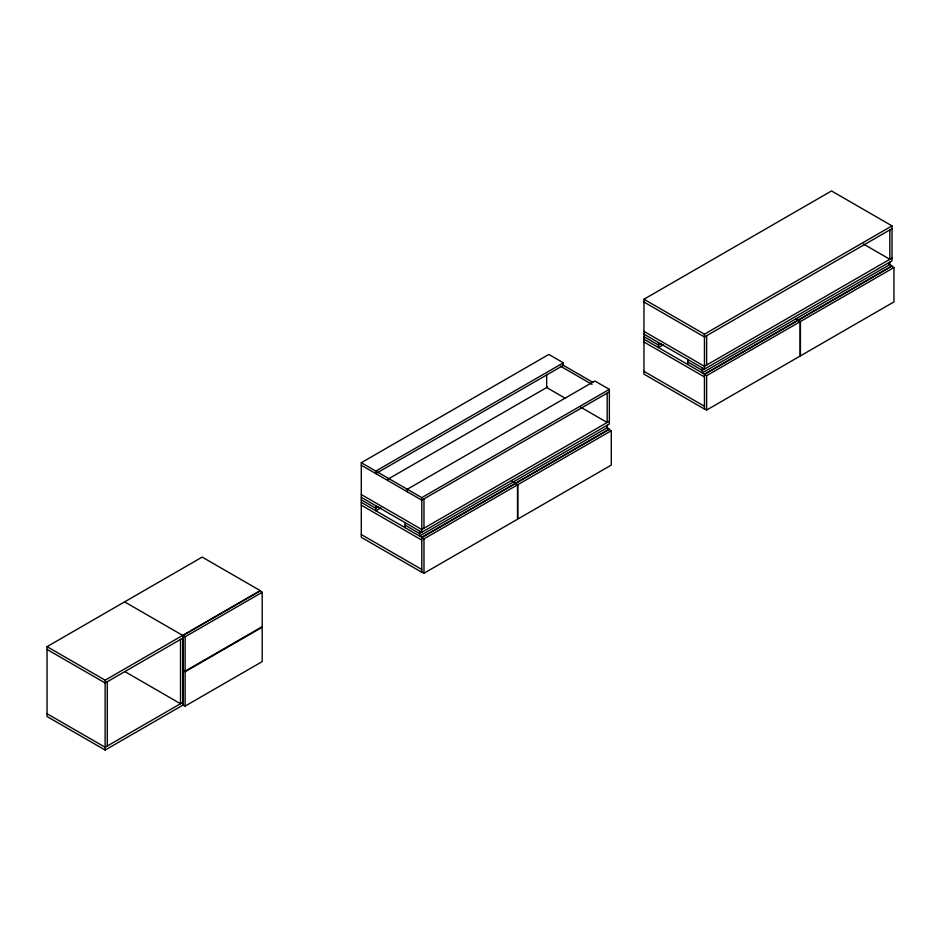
<?xml version="1.0" encoding="UTF-8"?>
<svg xmlns="http://www.w3.org/2000/svg" width="941" height="941" viewBox="0 0 941 941"><rect width="100%" height="100%" fill="white"/><g stroke="black" fill="none" stroke-linecap="round" stroke-linejoin="round"><path stroke-width="1.41" d="M888.233 263.656L892.009 265.844L704.456 374.13L704.456 409.053L643.962 374.13L643.962 299.238L831.515 190.952L892.009 225.887L892.009 260.81L702.28 370.354L687.765 361.967M606.827 427.579L609.356 429.037L421.791 537.323L421.791 572.257L361.297 537.323L361.297 462.713L548.85 354.428L563.365 362.814L563.365 365.32L375.812 473.605L375.812 471.088L563.365 362.814M47.05 646.655L202.174 557.096L260.257 590.619L105.133 680.19L47.05 646.655L47.05 716.513L105.133 750.048L182.695 705.268L182.695 635.41L124.612 601.875M387.904 479.204L547.58 387.01M378.353 506.799L375.812 508.258L361.297 499.871M661.017 343.606L658.477 345.065L643.962 336.678M380.882 507.846L375.812 510.775L375.812 505.74M663.546 344.653L658.477 347.582L658.477 342.548M643.962 299.238L704.456 334.173L892.009 225.887M182.942 635.54L260.01 591.042L262.198 592.301L262.198 626.671L185.118 671.168L182.942 669.921L182.942 635.54L185.118 636.798L262.198 592.301M377.341 471.97L421.791 497.636L609.356 389.362L609.356 424.003L419.615 533.547L405.1 525.16M182.695 638.198L105.133 682.978L47.05 649.443M609.356 391.868L421.791 500.153L361.297 465.23M892.009 228.675L704.456 336.96L643.962 302.026M609.356 421.215L421.791 529.501L361.297 494.566M892.009 258.022L704.456 366.308L643.962 331.373M185.118 671.733L262.198 627.235L262.198 661.605L185.118 706.103L182.942 704.844L182.942 670.474L185.118 671.733L185.118 706.103M517.515 484.862L515.327 483.603L421.791 537.605L423.979 538.864L517.515 484.862L517.515 519.232L423.979 573.234L421.791 571.975M517.75 484.721L611.285 430.719L611.285 465.089L517.75 519.091L517.75 484.721L515.574 483.462L609.109 429.461L611.285 430.719M800.168 321.657L797.992 320.41L704.456 374.412L706.632 375.659L800.168 321.657L800.168 356.039L706.632 410.041L704.456 408.782M800.415 321.528L893.95 267.526L893.95 301.896L800.415 355.898L800.415 321.528L798.239 320.269L891.774 266.268L893.95 267.526M182.695 702.468L105.133 747.248L47.05 713.725M863.368 243.99L889.833 259.281L889.833 229.933M795.721 318.529L798.239 319.987M643.962 334.173L704.456 369.095L704.456 334.173M643.962 339.195L704.456 374.13M643.962 341.995L704.456 376.918M643.962 371.33L704.456 406.265M609.356 389.362L594.83 380.976L407.277 489.261L407.277 491.767M562.718 364.943L592.959 382.411M560.542 366.202L592.042 384.399M565.576 398.455L546.674 387.539L546.674 374.342M580.703 407.194L607.168 422.474L607.168 393.126M511.798 480.992L515.574 483.18M361.297 462.713L375.812 471.088M361.297 497.366L421.791 532.288L421.791 497.636M361.297 502.388L421.791 537.323M361.297 505.188L421.791 540.11M361.297 534.523L421.791 569.458M124.965 671.651L180.519 703.727L180.519 639.457M889.833 262.069L889.833 264.586L702.28 372.871L702.28 367.837M706.632 335.702L706.632 365.049M706.632 375.659L706.632 410.041M687.765 359.462L687.765 364.485M607.168 425.261L607.168 427.779L419.615 536.064L419.615 531.03M423.979 498.895L423.979 528.242M423.979 538.864L423.979 573.234M405.1 522.655L405.1 527.678M185.118 636.798L185.118 671.168M107.309 681.719L107.309 745.99M105.133 680.19L105.133 750.048"/></g></svg>
